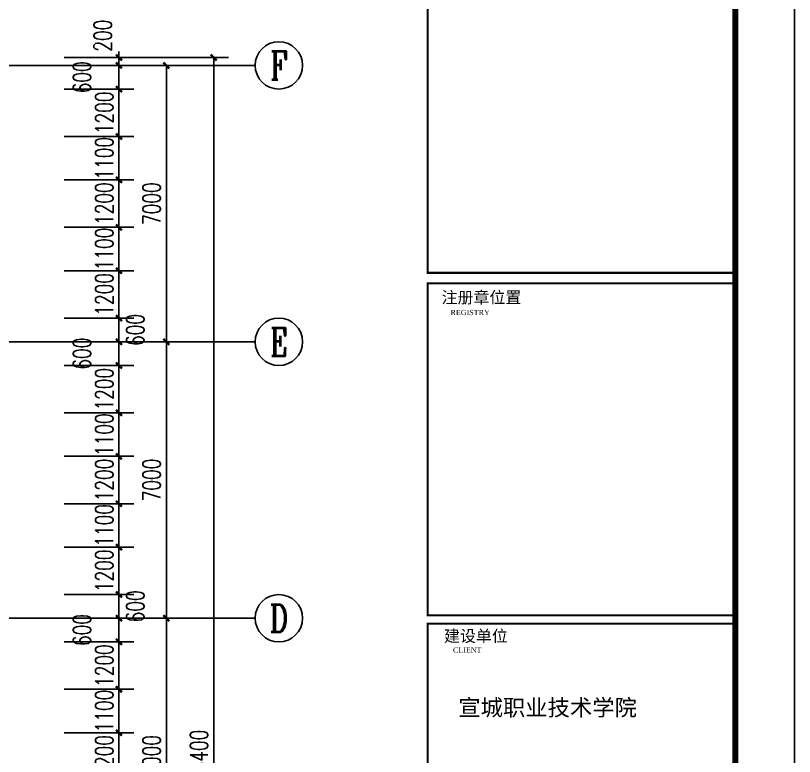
# Model space of a CAD drawing. Extents: x 962303 to 1579583, y -174742 to 224716.
# Drawn here: x 1559854 to 1579583, y 110641 to 129403 of the extents above; entities that cross this region are included whole.
import ezdxf
from ezdxf.enums import TextEntityAlignment as Align

# ---------------------------------------------------------------- set-up
doc = ezdxf.new("R2010")
doc.units = 0
doc.header["$LTSCALE"] = 1000
doc.header["$MEASUREMENT"] = 0
for name, color, linetype in [('AXIS', 3, 'Continuous'), ('AXIS_TEXT', 7, 'Continuous'), ('DOTE', 1, 'Continuous'), ('PUB_TEXT', 7, 'Continuous'), ('PUB_TITLE', 4, 'Continuous')]:
    doc.layers.add(name, color=color, linetype=linetype)
doc.styles.add('_TCH_AXIS', font='COMPLEX', dxfattribs={"bigfont": 'GBCBIG'})
doc.styles.add('_TCH_DIM_T3', font='SIMPLEX', dxfattribs={"width": 0.705882, "bigfont": 'GBCBIG'})
doc.styles.add('COMPLEX', font='COMPLEX')
doc.styles.add('GHF', font='times.ttf')
doc.styles.add('STYLE1', font='simhei.ttf', dxfattribs={"width": 0.8})
doc.dimstyles.new('_TCH_ARCH&&150', dxfattribs={"dimtxt": 446.25, "dimasz": 150, "dimexe": 375, "dimexo": 450, "dimgap": 150, "dimtad": 1, "dimdec": 0, "dimzin": 0, "dimdsep": 46, "dimtxsty": '_TCH_DIM_T3', "dimblk": 'ARCHTICK', "dimcen": 0.09, "dimclrt": 7, "dimazin": 2, "dimtfac": 1, "dimtdec": 0, "dimtix": 1, "dimtmove": 2, "dimatfit": 3, "dimfxl": 0, "dimtolj": 1, "dimtzin": 0, "dimarcsym": 0})

# ---------------------------------------------------------------- blocks, each defined once
blk = doc.blocks.new('_ArchTick')
at = {"color": 0, "linetype": 'ByBlock', "const_width": 0.4}
blk.add_lwpolyline([(-0.5, -0.5), (0.5, 0.5)], dxfattribs=at)
blk = doc.blocks.new('*D323')
at = {"layer": 'AXIS', "color": 0, "lineweight": -2}
for p, q in [((1562473, 111241), (1562473, 111391)), ((1561083, 111241), (1562848, 111241)), ((1562473, 110041), (1562473, 111241)), ((1561083, 110041), (1562848, 110041)), ((1562473, 110041), (1562473, 109891))]:
    blk.add_line(p, q, dxfattribs=at)
at = {"layer": 'Defpoints', "color": 0}
for p in [(1560633, 111241), (1562473, 111241), (1560633, 110041)]:
    blk.add_point(p, dxfattribs=at)
at = {"layer": 'AXIS', "color": 0, "lineweight": -2, "xscale": 150, "yscale": 150, "zscale": 150}
for p, rotation in [((1562473, 111241), 270), ((1562473, 110041), 90)]:
    blk.add_blockref('_ArchTick', p, dxfattribs=dict(at, rotation=rotation))
at = {"layer": 'AXIS', "color": 7, "insert": (1562100, 110641), "char_height": 446.2, "attachment_point": 5, "rotation": 90, "style": '_TCH_DIM_T3'}
blk.add_mtext('\\A1;1200', dxfattribs=at)
blk = doc.blocks.new('*D324')
at = {"layer": 'AXIS', "color": 0, "lineweight": -2}
for p, q in [((1562473, 112341), (1562473, 112491)), ((1561083, 112341), (1562848, 112341)), ((1562473, 111241), (1562473, 112341)), ((1561083, 111241), (1562848, 111241)), ((1562473, 111241), (1562473, 111091))]:
    blk.add_line(p, q, dxfattribs=at)
at = {"layer": 'Defpoints', "color": 0}
for p in [(1560633, 112341), (1562473, 112341), (1560633, 111241)]:
    blk.add_point(p, dxfattribs=at)
at = {"layer": 'AXIS', "color": 0, "lineweight": -2, "xscale": 150, "yscale": 150, "zscale": 150}
for p, rotation in [((1562473, 112341), 270), ((1562473, 111241), 90)]:
    blk.add_blockref('_ArchTick', p, dxfattribs=dict(at, rotation=rotation))
at = {"layer": 'AXIS', "color": 7, "insert": (1562100, 111791), "char_height": 446.2, "attachment_point": 5, "rotation": 90, "style": '_TCH_DIM_T3'}
blk.add_mtext('\\A1;1100', dxfattribs=at)
blk = doc.blocks.new('*D325')
at = {"layer": 'AXIS', "color": 0, "lineweight": -2}
for p, q in [((1562473, 113541), (1562473, 113691)), ((1561083, 113541), (1562848, 113541)), ((1562473, 112341), (1562473, 113541)), ((1561083, 112341), (1562848, 112341)), ((1562473, 112341), (1562473, 112191))]:
    blk.add_line(p, q, dxfattribs=at)
at = {"layer": 'Defpoints', "color": 0}
for p in [(1560633, 113541), (1562473, 113541), (1560633, 112341)]:
    blk.add_point(p, dxfattribs=at)
at = {"layer": 'AXIS', "color": 0, "lineweight": -2, "xscale": 150, "yscale": 150, "zscale": 150}
for p, rotation in [((1562473, 113541), 270), ((1562473, 112341), 90)]:
    blk.add_blockref('_ArchTick', p, dxfattribs=dict(at, rotation=rotation))
at = {"layer": 'AXIS', "color": 7, "insert": (1562100, 112941), "char_height": 446.2, "attachment_point": 5, "rotation": 90, "style": '_TCH_DIM_T3'}
blk.add_mtext('\\A1;1200', dxfattribs=at)
blk = doc.blocks.new('*D326')
at = {"layer": 'AXIS', "color": 0, "lineweight": -2}
for p, q in [((1561083, 114141), (1562848, 114141)), ((1562473, 113541), (1562473, 114141)), ((1561083, 113541), (1562848, 113541))]:
    blk.add_line(p, q, dxfattribs=at)
at = {"layer": 'Defpoints', "color": 0}
for p in [(1560633, 114141), (1562473, 114141), (1560633, 113541)]:
    blk.add_point(p, dxfattribs=at)
at = {"layer": 'AXIS', "color": 0, "lineweight": -2, "xscale": 150, "yscale": 150, "zscale": 150}
for p, rotation in [((1562473, 114141), 90), ((1562473, 113541), 270)]:
    blk.add_blockref('_ArchTick', p, dxfattribs=dict(at, rotation=rotation))
at = {"layer": 'AXIS', "color": 7, "insert": (1561536, 113841), "char_height": 446.2, "attachment_point": 5, "rotation": 90, "style": '_TCH_DIM_T3'}
blk.add_mtext('\\A1;600', dxfattribs=at)
blk = doc.blocks.new('*D327')
at = {"layer": 'AXIS', "color": 0, "lineweight": -2}
for p, q in [((1561083, 114741), (1562848, 114741)), ((1562473, 114141), (1562473, 114741)), ((1561083, 114141), (1562848, 114141))]:
    blk.add_line(p, q, dxfattribs=at)
at = {"layer": 'Defpoints', "color": 0}
for p in [(1560633, 114741), (1562473, 114741), (1560633, 114141)]:
    blk.add_point(p, dxfattribs=at)
at = {"layer": 'AXIS', "color": 0, "lineweight": -2, "xscale": 150, "yscale": 150, "zscale": 150}
for p, rotation in [((1562473, 114741), 90), ((1562473, 114141), 270)]:
    blk.add_blockref('_ArchTick', p, dxfattribs=dict(at, rotation=rotation))
at = {"layer": 'AXIS', "color": 7, "insert": (1562886, 114441), "char_height": 446.2, "attachment_point": 5, "rotation": 90, "style": '_TCH_DIM_T3'}
blk.add_mtext('\\A1;600', dxfattribs=at)
blk = doc.blocks.new('*D328')
at = {"layer": 'AXIS', "color": 0, "lineweight": -2}
for p, q in [((1562473, 115941), (1562473, 116091)), ((1561083, 115941), (1562848, 115941)), ((1562473, 114741), (1562473, 115941)), ((1561083, 114741), (1562848, 114741)), ((1562473, 114741), (1562473, 114591))]:
    blk.add_line(p, q, dxfattribs=at)
at = {"layer": 'Defpoints', "color": 0}
for p in [(1560633, 115941), (1562473, 115941), (1560633, 114741)]:
    blk.add_point(p, dxfattribs=at)
at = {"layer": 'AXIS', "color": 0, "lineweight": -2, "xscale": 150, "yscale": 150, "zscale": 150}
for p, rotation in [((1562473, 115941), 270), ((1562473, 114741), 90)]:
    blk.add_blockref('_ArchTick', p, dxfattribs=dict(at, rotation=rotation))
at = {"layer": 'AXIS', "color": 7, "insert": (1562100, 115341), "char_height": 446.2, "attachment_point": 5, "rotation": 90, "style": '_TCH_DIM_T3'}
blk.add_mtext('\\A1;1200', dxfattribs=at)
blk = doc.blocks.new('*D329')
at = {"layer": 'AXIS', "color": 0, "lineweight": -2}
for p, q in [((1561083, 117041), (1562848, 117041)), ((1562473, 117041), (1562473, 117191)), ((1562473, 115941), (1562473, 117041)), ((1561083, 115941), (1562848, 115941)), ((1562473, 115941), (1562473, 115791))]:
    blk.add_line(p, q, dxfattribs=at)
at = {"layer": 'Defpoints', "color": 0}
for p in [(1560633, 117041), (1562473, 117041), (1560633, 115941)]:
    blk.add_point(p, dxfattribs=at)
at = {"layer": 'AXIS', "color": 0, "lineweight": -2, "xscale": 150, "yscale": 150, "zscale": 150}
for p, rotation in [((1562473, 117041), 270), ((1562473, 115941), 90)]:
    blk.add_blockref('_ArchTick', p, dxfattribs=dict(at, rotation=rotation))
at = {"layer": 'AXIS', "color": 7, "insert": (1562100, 116491), "char_height": 446.2, "attachment_point": 5, "rotation": 90, "style": '_TCH_DIM_T3'}
blk.add_mtext('\\A1;1100', dxfattribs=at)
blk = doc.blocks.new('*D330')
at = {"layer": 'AXIS', "color": 0, "lineweight": -2}
for p, q in [((1562473, 118241), (1562473, 118391)), ((1561083, 118241), (1562848, 118241)), ((1562473, 117041), (1562473, 118241)), ((1561083, 117041), (1562848, 117041)), ((1562473, 117041), (1562473, 116891))]:
    blk.add_line(p, q, dxfattribs=at)
at = {"layer": 'Defpoints', "color": 0}
for p in [(1560633, 118241), (1562473, 118241), (1560633, 117041)]:
    blk.add_point(p, dxfattribs=at)
at = {"layer": 'AXIS', "color": 0, "lineweight": -2, "xscale": 150, "yscale": 150, "zscale": 150}
for p, rotation in [((1562473, 118241), 270), ((1562473, 117041), 90)]:
    blk.add_blockref('_ArchTick', p, dxfattribs=dict(at, rotation=rotation))
at = {"layer": 'AXIS', "color": 7, "insert": (1562100, 117641), "char_height": 446.2, "attachment_point": 5, "rotation": 90, "style": '_TCH_DIM_T3'}
blk.add_mtext('\\A1;1200', dxfattribs=at)
blk = doc.blocks.new('*D331')
at = {"layer": 'AXIS', "color": 0, "lineweight": -2}
for p, q in [((1562473, 119341), (1562473, 119491)), ((1561083, 119341), (1562848, 119341)), ((1562473, 118241), (1562473, 119341)), ((1561083, 118241), (1562848, 118241)), ((1562473, 118241), (1562473, 118091))]:
    blk.add_line(p, q, dxfattribs=at)
at = {"layer": 'Defpoints', "color": 0}
for p in [(1560633, 119341), (1562473, 119341), (1560633, 118241)]:
    blk.add_point(p, dxfattribs=at)
at = {"layer": 'AXIS', "color": 0, "lineweight": -2, "xscale": 150, "yscale": 150, "zscale": 150}
for p, rotation in [((1562473, 119341), 270), ((1562473, 118241), 90)]:
    blk.add_blockref('_ArchTick', p, dxfattribs=dict(at, rotation=rotation))
at = {"layer": 'AXIS', "color": 7, "insert": (1562100, 118791), "char_height": 446.2, "attachment_point": 5, "rotation": 90, "style": '_TCH_DIM_T3'}
blk.add_mtext('\\A1;1100', dxfattribs=at)
blk = doc.blocks.new('*D332')
at = {"layer": 'AXIS', "color": 0, "lineweight": -2}
for p, q in [((1562473, 120541), (1562473, 120691)), ((1561083, 120541), (1562848, 120541)), ((1562473, 119341), (1562473, 120541)), ((1561083, 119341), (1562848, 119341)), ((1562473, 119341), (1562473, 119191))]:
    blk.add_line(p, q, dxfattribs=at)
at = {"layer": 'Defpoints', "color": 0}
for p in [(1560633, 120541), (1562473, 120541), (1560633, 119341)]:
    blk.add_point(p, dxfattribs=at)
at = {"layer": 'AXIS', "color": 0, "lineweight": -2, "xscale": 150, "yscale": 150, "zscale": 150}
for p, rotation in [((1562473, 120541), 270), ((1562473, 119341), 90)]:
    blk.add_blockref('_ArchTick', p, dxfattribs=dict(at, rotation=rotation))
at = {"layer": 'AXIS', "color": 7, "insert": (1562100, 119941), "char_height": 446.2, "attachment_point": 5, "rotation": 90, "style": '_TCH_DIM_T3'}
blk.add_mtext('\\A1;1200', dxfattribs=at)
blk = doc.blocks.new('*D333')
at = {"layer": 'AXIS', "color": 0, "lineweight": -2}
for p, q in [((1561083, 121141), (1562848, 121141)), ((1562473, 120541), (1562473, 121141)), ((1561083, 120541), (1562848, 120541))]:
    blk.add_line(p, q, dxfattribs=at)
at = {"layer": 'Defpoints', "color": 0}
for p in [(1560633, 121141), (1562473, 121141), (1560633, 120541)]:
    blk.add_point(p, dxfattribs=at)
at = {"layer": 'AXIS', "color": 0, "lineweight": -2, "xscale": 150, "yscale": 150, "zscale": 150}
for p, rotation in [((1562473, 121141), 90), ((1562473, 120541), 270)]:
    blk.add_blockref('_ArchTick', p, dxfattribs=dict(at, rotation=rotation))
at = {"layer": 'AXIS', "color": 7, "insert": (1561536, 120841), "char_height": 446.2, "attachment_point": 5, "rotation": 90, "style": '_TCH_DIM_T3'}
blk.add_mtext('\\A1;600', dxfattribs=at)
blk = doc.blocks.new('*D334')
at = {"layer": 'AXIS', "color": 0, "lineweight": -2}
for p, q in [((1561083, 121741), (1562848, 121741)), ((1562473, 121141), (1562473, 121741)), ((1561083, 121141), (1562848, 121141))]:
    blk.add_line(p, q, dxfattribs=at)
at = {"layer": 'Defpoints', "color": 0}
for p in [(1560633, 121741), (1562473, 121741), (1560633, 121141)]:
    blk.add_point(p, dxfattribs=at)
at = {"layer": 'AXIS', "color": 0, "lineweight": -2, "xscale": 150, "yscale": 150, "zscale": 150}
for p, rotation in [((1562473, 121741), 90), ((1562473, 121141), 270)]:
    blk.add_blockref('_ArchTick', p, dxfattribs=dict(at, rotation=rotation))
at = {"layer": 'AXIS', "color": 7, "insert": (1562886, 121441), "char_height": 446.2, "attachment_point": 5, "rotation": 90, "style": '_TCH_DIM_T3'}
blk.add_mtext('\\A1;600', dxfattribs=at)
blk = doc.blocks.new('*D335')
at = {"layer": 'AXIS', "color": 0, "lineweight": -2}
for p, q in [((1561083, 122941), (1562848, 122941)), ((1562473, 122941), (1562473, 123091)), ((1562473, 121741), (1562473, 122941)), ((1561083, 121741), (1562848, 121741)), ((1562473, 121741), (1562473, 121591))]:
    blk.add_line(p, q, dxfattribs=at)
at = {"layer": 'Defpoints', "color": 0}
for p in [(1560633, 122941), (1562473, 122941), (1560633, 121741)]:
    blk.add_point(p, dxfattribs=at)
at = {"layer": 'AXIS', "color": 0, "lineweight": -2, "xscale": 150, "yscale": 150, "zscale": 150}
for p, rotation in [((1562473, 122941), 270), ((1562473, 121741), 90)]:
    blk.add_blockref('_ArchTick', p, dxfattribs=dict(at, rotation=rotation))
at = {"layer": 'AXIS', "color": 7, "insert": (1562100, 122341), "char_height": 446.2, "attachment_point": 5, "rotation": 90, "style": '_TCH_DIM_T3'}
blk.add_mtext('\\A1;1200', dxfattribs=at)
blk = doc.blocks.new('*D336')
at = {"layer": 'AXIS', "color": 0, "lineweight": -2}
for p, q in [((1562473, 124041), (1562473, 124191)), ((1561083, 124041), (1562848, 124041)), ((1562473, 122941), (1562473, 124041)), ((1561083, 122941), (1562848, 122941)), ((1562473, 122941), (1562473, 122791))]:
    blk.add_line(p, q, dxfattribs=at)
at = {"layer": 'Defpoints', "color": 0}
for p in [(1560633, 124041), (1562473, 124041), (1560633, 122941)]:
    blk.add_point(p, dxfattribs=at)
at = {"layer": 'AXIS', "color": 0, "lineweight": -2, "xscale": 150, "yscale": 150, "zscale": 150}
for p, rotation in [((1562473, 124041), 270), ((1562473, 122941), 90)]:
    blk.add_blockref('_ArchTick', p, dxfattribs=dict(at, rotation=rotation))
at = {"layer": 'AXIS', "color": 7, "insert": (1562100, 123491), "char_height": 446.2, "attachment_point": 5, "rotation": 90, "style": '_TCH_DIM_T3'}
blk.add_mtext('\\A1;1100', dxfattribs=at)
blk = doc.blocks.new('*D337')
at = {"layer": 'AXIS', "color": 0, "lineweight": -2}
for p, q in [((1562473, 125241), (1562473, 125391)), ((1561083, 125241), (1562848, 125241)), ((1562473, 124041), (1562473, 125241)), ((1561083, 124041), (1562848, 124041)), ((1562473, 124041), (1562473, 123891))]:
    blk.add_line(p, q, dxfattribs=at)
at = {"layer": 'Defpoints', "color": 0}
for p in [(1560633, 125241), (1562473, 125241), (1560633, 124041)]:
    blk.add_point(p, dxfattribs=at)
at = {"layer": 'AXIS', "color": 0, "lineweight": -2, "xscale": 150, "yscale": 150, "zscale": 150}
for p, rotation in [((1562473, 125241), 270), ((1562473, 124041), 90)]:
    blk.add_blockref('_ArchTick', p, dxfattribs=dict(at, rotation=rotation))
at = {"layer": 'AXIS', "color": 7, "insert": (1562100, 124641), "char_height": 446.2, "attachment_point": 5, "rotation": 90, "style": '_TCH_DIM_T3'}
blk.add_mtext('\\A1;1200', dxfattribs=at)
blk = doc.blocks.new('*D338')
at = {"layer": 'AXIS', "color": 0, "lineweight": -2}
for p, q in [((1562473, 126341), (1562473, 126491)), ((1561083, 126341), (1562848, 126341)), ((1562473, 125241), (1562473, 126341)), ((1561083, 125241), (1562848, 125241)), ((1562473, 125241), (1562473, 125091))]:
    blk.add_line(p, q, dxfattribs=at)
at = {"layer": 'Defpoints', "color": 0}
for p in [(1560633, 126341), (1562473, 126341), (1560633, 125241)]:
    blk.add_point(p, dxfattribs=at)
at = {"layer": 'AXIS', "color": 0, "lineweight": -2, "xscale": 150, "yscale": 150, "zscale": 150}
for p, rotation in [((1562473, 126341), 270), ((1562473, 125241), 90)]:
    blk.add_blockref('_ArchTick', p, dxfattribs=dict(at, rotation=rotation))
at = {"layer": 'AXIS', "color": 7, "insert": (1562100, 125791), "char_height": 446.2, "attachment_point": 5, "rotation": 90, "style": '_TCH_DIM_T3'}
blk.add_mtext('\\A1;1100', dxfattribs=at)
blk = doc.blocks.new('*D339')
at = {"layer": 'AXIS', "color": 0, "lineweight": -2}
for p, q in [((1562473, 127541), (1562473, 127691)), ((1561083, 127541), (1562848, 127541)), ((1562473, 126341), (1562473, 127541)), ((1561083, 126341), (1562848, 126341)), ((1562473, 126341), (1562473, 126191))]:
    blk.add_line(p, q, dxfattribs=at)
at = {"layer": 'Defpoints', "color": 0}
for p in [(1560633, 127541), (1562473, 127541), (1560633, 126341)]:
    blk.add_point(p, dxfattribs=at)
at = {"layer": 'AXIS', "color": 0, "lineweight": -2, "xscale": 150, "yscale": 150, "zscale": 150}
for p, rotation in [((1562473, 127541), 270), ((1562473, 126341), 90)]:
    blk.add_blockref('_ArchTick', p, dxfattribs=dict(at, rotation=rotation))
at = {"layer": 'AXIS', "color": 7, "insert": (1562100, 126941), "char_height": 446.2, "attachment_point": 5, "rotation": 90, "style": '_TCH_DIM_T3'}
blk.add_mtext('\\A1;1200', dxfattribs=at)
blk = doc.blocks.new('*D340')
at = {"layer": 'AXIS', "color": 0, "lineweight": -2}
for p, q in [((1561083, 128141), (1562848, 128141)), ((1562473, 127541), (1562473, 128141)), ((1561083, 127541), (1562848, 127541))]:
    blk.add_line(p, q, dxfattribs=at)
at = {"layer": 'Defpoints', "color": 0}
for p in [(1560633, 128141), (1562473, 128141), (1560633, 127541)]:
    blk.add_point(p, dxfattribs=at)
at = {"layer": 'AXIS', "color": 0, "lineweight": -2, "xscale": 150, "yscale": 150, "zscale": 150}
for p, rotation in [((1562473, 128141), 90), ((1562473, 127541), 270)]:
    blk.add_blockref('_ArchTick', p, dxfattribs=dict(at, rotation=rotation))
at = {"layer": 'AXIS', "color": 7, "insert": (1561536, 127841), "char_height": 446.2, "attachment_point": 5, "rotation": 90, "style": '_TCH_DIM_T3'}
blk.add_mtext('\\A1;600', dxfattribs=at)
blk = doc.blocks.new('*D341')
at = {"layer": 'AXIS', "color": 0, "lineweight": -2}
for p, q in [((1562473, 128341), (1562473, 128491)), ((1561083, 128341), (1562848, 128341)), ((1562473, 128141), (1562473, 128341)), ((1561083, 128141), (1562848, 128141)), ((1562473, 128141), (1562473, 127991))]:
    blk.add_line(p, q, dxfattribs=at)
at = {"layer": 'Defpoints', "color": 0}
for p in [(1560633, 128341), (1562473, 128341), (1560633, 128141)]:
    blk.add_point(p, dxfattribs=at)
at = {"layer": 'AXIS', "color": 0, "lineweight": -2, "xscale": 150, "yscale": 150, "zscale": 150}
for p, rotation in [((1562473, 128341), 270), ((1562473, 128141), 90)]:
    blk.add_blockref('_ArchTick', p, dxfattribs=dict(at, rotation=rotation))
at = {"layer": 'AXIS', "color": 7, "insert": (1562061, 128896), "char_height": 446.2, "attachment_point": 5, "rotation": 90, "style": '_TCH_DIM_T3'}
blk.add_mtext('\\A1;200', dxfattribs=at)
blk = doc.blocks.new('*D946')
at = {"layer": 'AXIS', "color": 0, "lineweight": -2}
for p, q in [((1560373, 114141), (1564048, 114141)), ((1563673, 107141), (1563673, 114141)), ((1560373, 107141), (1564048, 107141))]:
    blk.add_line(p, q, dxfattribs=at)
at = {"layer": 'Defpoints', "color": 0}
for p in [(1559923, 114141), (1563673, 114141), (1559923, 107141)]:
    blk.add_point(p, dxfattribs=at)
at = {"layer": 'AXIS', "color": 0, "lineweight": -2, "xscale": 150, "yscale": 150, "zscale": 150}
for p, rotation in [((1563673, 114141), 90), ((1563673, 107141), 270)]:
    blk.add_blockref('_ArchTick', p, dxfattribs=dict(at, rotation=rotation))
at = {"layer": 'AXIS', "color": 7, "insert": (1563300, 110641), "char_height": 446.2, "attachment_point": 5, "rotation": 90, "style": '_TCH_DIM_T3'}
blk.add_mtext('\\A1;7000', dxfattribs=at)
blk = doc.blocks.new('*D947')
at = {"layer": 'AXIS', "color": 0, "lineweight": -2}
for p, q in [((1560373, 121141), (1564048, 121141)), ((1563673, 114141), (1563673, 121141)), ((1560373, 114141), (1564048, 114141))]:
    blk.add_line(p, q, dxfattribs=at)
at = {"layer": 'Defpoints', "color": 0}
for p in [(1559923, 121141), (1563673, 121141), (1559923, 114141)]:
    blk.add_point(p, dxfattribs=at)
at = {"layer": 'AXIS', "color": 0, "lineweight": -2, "xscale": 150, "yscale": 150, "zscale": 150}
for p, rotation in [((1563673, 121141), 90), ((1563673, 114141), 270)]:
    blk.add_blockref('_ArchTick', p, dxfattribs=dict(at, rotation=rotation))
at = {"layer": 'AXIS', "color": 7, "insert": (1563300, 117641), "char_height": 446.2, "attachment_point": 5, "rotation": 90, "style": '_TCH_DIM_T3'}
blk.add_mtext('\\A1;7000', dxfattribs=at)
blk = doc.blocks.new('*D948')
at = {"layer": 'AXIS', "color": 0, "lineweight": -2}
for p, q in [((1560373, 128141), (1564048, 128141)), ((1563673, 121141), (1563673, 128141)), ((1560373, 121141), (1564048, 121141))]:
    blk.add_line(p, q, dxfattribs=at)
at = {"layer": 'Defpoints', "color": 0}
for p in [(1559923, 128141), (1563673, 128141), (1559923, 121141)]:
    blk.add_point(p, dxfattribs=at)
at = {"layer": 'AXIS', "color": 0, "lineweight": -2, "xscale": 150, "yscale": 150, "zscale": 150}
for p, rotation in [((1563673, 128141), 90), ((1563673, 121141), 270)]:
    blk.add_blockref('_ArchTick', p, dxfattribs=dict(at, rotation=rotation))
at = {"layer": 'AXIS', "color": 7, "insert": (1563300, 124641), "char_height": 446.2, "attachment_point": 5, "rotation": 90, "style": '_TCH_DIM_T3'}
blk.add_mtext('\\A1;7000', dxfattribs=at)
blk = doc.blocks.new('*D949')
at = {"layer": 'AXIS', "color": 0, "lineweight": -2}
for p, q in [((1561083, 128341), (1565248, 128341)), ((1564873, 92941), (1564873, 128341)), ((1561083, 92941), (1565248, 92941))]:
    blk.add_line(p, q, dxfattribs=at)
at = {"layer": 'Defpoints', "color": 0}
for p in [(1560633, 128341), (1564873, 128341), (1560633, 92941)]:
    blk.add_point(p, dxfattribs=at)
at = {"layer": 'AXIS', "color": 0, "lineweight": -2, "xscale": 150, "yscale": 150, "zscale": 150}
for p, rotation in [((1564873, 128341), 90), ((1564873, 92941), 270)]:
    blk.add_blockref('_ArchTick', p, dxfattribs=dict(at, rotation=rotation))
at = {"layer": 'AXIS', "color": 7, "insert": (1564500, 110641), "char_height": 446.2, "attachment_point": 5, "rotation": 90, "style": '_TCH_DIM_T3'}
blk.add_mtext('\\A1;35400', dxfattribs=at)
blk = doc.blocks.new('_AXISO')
blk.add_circle((0, 0), 0.5)
at = {"layer": 'AXIS_TEXT', "style": 'COMPLEX', "width": 1.041667}
blk.add_attdef('A', text='', height=0.56, dxfattribs=at).set_placement((-0.25, -0.28), (0.25, -0.28), align=Align.FIT)

msp = doc.modelspace()

# ---------------------------------------------------------------- linework, layer by layer
at = {"layer": 'AXIS'}
for p, q in [((1559923.2, 128140.9), (1565923.2, 128140.9)), ((1559923.2, 121140.9), (1565923.2, 121140.9)), ((1559923.2, 114140.9), (1565923.2, 114140.9))]:
    msp.add_line(p, q, dxfattribs=at)
at = {"layer": 'DOTE'}
for p, q in [((1347723.2, 128140.9), (1559923.2, 128140.9)), ((1347723.2, 121140.9), (1559923.2, 121140.9)), ((1347723.2, 114140.9), (1559923.2, 114140.9))]:
    msp.add_line(p, q, dxfattribs=at)
at = {"layer": 'PUB_TITLE'}
msp.add_lwpolyline([(1334333.3, 77258.1), (1579583.3, 77258.1), (1579583.3, 140258.1), (1334333.3, 140258.1)], close=True, dxfattribs=at)
at = {"layer": 'PUB_TITLE', "const_width": 150}
msp.add_lwpolyline([(1338083.3, 78758.1), (1578083.3, 78758.1), (1578083.3, 138758.1), (1338083.3, 138758.1)], close=True, dxfattribs=at)
at = {"layer": 'PUB_TITLE', "color": 4, "const_width": 52.4}
for points in [[(1570291.4, 122888.4), (1578078.9, 122888.4), (1578078.9, 130859.5), (1570291.4, 130859.5)], [(1570291.4, 122621.9), (1578078.9, 122621.9), (1578078.9, 114212.7), (1570291.4, 114212.7)], [(1570291.4, 114003.8), (1578078.9, 114003.8), (1578078.9, 97256.8), (1570291.4, 97256.8)]]:
    msp.add_lwpolyline(points, close=True, dxfattribs=at)

# ---------------------------------------------------------------- block references
at = {"layer": 'AXIS'}
ref = msp.add_blockref('_AXISO', (1566523.2, 128140.9), dxfattribs=dict(at, xscale=1200, yscale=1200, zscale=1200))
ref.add_attrib('A', 'F', dxfattribs={"layer": 'AXIS_TEXT', "height": 714.2, "style": '_TCH_AXIS', "width": 0.8125}).set_placement((1566302.1, 127783.8), (1566744.3, 127783.8), align=Align.FIT)
ref = msp.add_blockref('_AXISO', (1566523.2, 121140.9), dxfattribs=dict(at, xscale=1200, yscale=1200, zscale=1200))
ref.add_attrib('A', 'E', dxfattribs={"layer": 'AXIS_TEXT', "height": 714.2, "style": '_TCH_AXIS', "width": 0.8125}).set_placement((1566302.1, 120783.8), (1566744.3, 120783.8), align=Align.FIT)
ref = msp.add_blockref('_AXISO', (1566523.2, 114140.9), dxfattribs=dict(at, xscale=1200, yscale=1200, zscale=1200))
ref.add_attrib('A', 'D', dxfattribs={"layer": 'AXIS_TEXT', "height": 698.9, "style": '_TCH_AXIS', "width": 0.823529}).set_placement((1566290.2, 113791.4), (1566756.2, 113791.4), align=Align.FIT)

# ---------------------------------------------------------------- texts
at = {"layer": 'PUB_TEXT'}
for s, height, style, p in [('注册章位置', 296.19, 'STYLE1', (1570645.2, 122118.1)), ('REGISTRY', 133.29, 'GHF', (1570871.9, 121817.3)), ('建设单位', 296.19, 'STYLE1', (1570706.9, 113542.2)), ('CLIENT', 133.29, 'GHF', (1570934.4, 113269.2)), ('宣城职业技术学院', 414.67, 'STYLE1', (1571068.1, 111670.9))]:
    msp.add_text(s, height=height, dxfattribs=dict(at, style=style)).set_placement(p)

# ---------------------------------------------------------------- dimensions: what is measured, and where the dimension line sits
at = {"layer": 'AXIS'}
for base, p1, p2, picture, middle in [((1562473.2, 128340.9), (1560633.4, 128140.9), (1560633.4, 128340.9), '*D341', (1562060.7, 128895.9)), ((1562473.2, 128140.9), (1560633.4, 127540.9), (1560633.4, 128140.9), '*D340', (1561535.7, 127840.9)), ((1562473.2, 121740.9), (1560633.4, 121140.9), (1560633.4, 121740.9), '*D334', (1562885.7, 121440.9)), ((1562473.2, 121140.9), (1560633.4, 120540.9), (1560633.4, 121140.9), '*D333', (1561535.7, 120840.9)), ((1562473.2, 114740.9), (1560633.4, 114140.9), (1560633.4, 114740.9), '*D327', (1562885.7, 114440.9)), ((1562473.2, 114140.9), (1560633.4, 113540.9), (1560633.4, 114140.9), '*D326', (1561535.7, 113840.9))]:
    dim = msp.add_linear_dim(base=base, p1=p1, p2=p2, angle=90, dimstyle='_TCH_ARCH&&150', dxfattribs=at)
    dim.commit()
    dim.dimension.update_dxf_attribs({"geometry": picture, "text_midpoint": middle, "dimtype": 129})
for p1, p2, distance, picture, middle in [((1560633.4, 92940.9), (1560633.4, 128340.9), -4239.7, '*D949', (1564500.1, 110640.9)), ((1559923.2, 121140.9), (1559923.2, 128140.9), -3750, '*D948', (1563300.1, 124640.9)), ((1560633.4, 126340.9), (1560633.4, 127540.9), -1839.7, '*D339', (1562100.1, 126940.9)), ((1560633.4, 125240.9), (1560633.4, 126340.9), -1839.7, '*D338', (1562100.1, 125790.9)), ((1560633.4, 124040.9), (1560633.4, 125240.9), -1839.7, '*D337', (1562100.1, 124640.9)), ((1560633.4, 122940.9), (1560633.4, 124040.9), -1839.7, '*D336', (1562100.1, 123490.9)), ((1560633.4, 121740.9), (1560633.4, 122940.9), -1839.7, '*D335', (1562100.1, 122340.9)), ((1559923.2, 114140.9), (1559923.2, 121140.9), -3750, '*D947', (1563300.1, 117640.9)), ((1560633.4, 119340.9), (1560633.4, 120540.9), -1839.7, '*D332', (1562100.1, 119940.9)), ((1560633.4, 118240.9), (1560633.4, 119340.9), -1839.7, '*D331', (1562100.1, 118790.9)), ((1560633.4, 117040.9), (1560633.4, 118240.9), -1839.7, '*D330', (1562100.1, 117640.9)), ((1560633.4, 115940.9), (1560633.4, 117040.9), -1839.7, '*D329', (1562100.1, 116490.9)), ((1560633.4, 114740.9), (1560633.4, 115940.9), -1839.7, '*D328', (1562100.1, 115340.9)), ((1559923.2, 107140.9), (1559923.2, 114140.9), -3750, '*D946', (1563300.1, 110640.9)), ((1560633.4, 112340.9), (1560633.4, 113540.9), -1839.7, '*D325', (1562100.1, 112940.9)), ((1560633.4, 111240.9), (1560633.4, 112340.9), -1839.7, '*D324', (1562100.1, 111790.9)), ((1560633.4, 110040.9), (1560633.4, 111240.9), -1839.7, '*D323', (1562100.1, 110640.9))]:
    dim = msp.add_aligned_dim(p1=p1, p2=p2, distance=distance, dimstyle='_TCH_ARCH&&150', dxfattribs=at)
    dim.commit()
    dim.dimension.update_dxf_attribs({"geometry": picture, "text_midpoint": middle})

doc.saveas('drawing.dxf')
